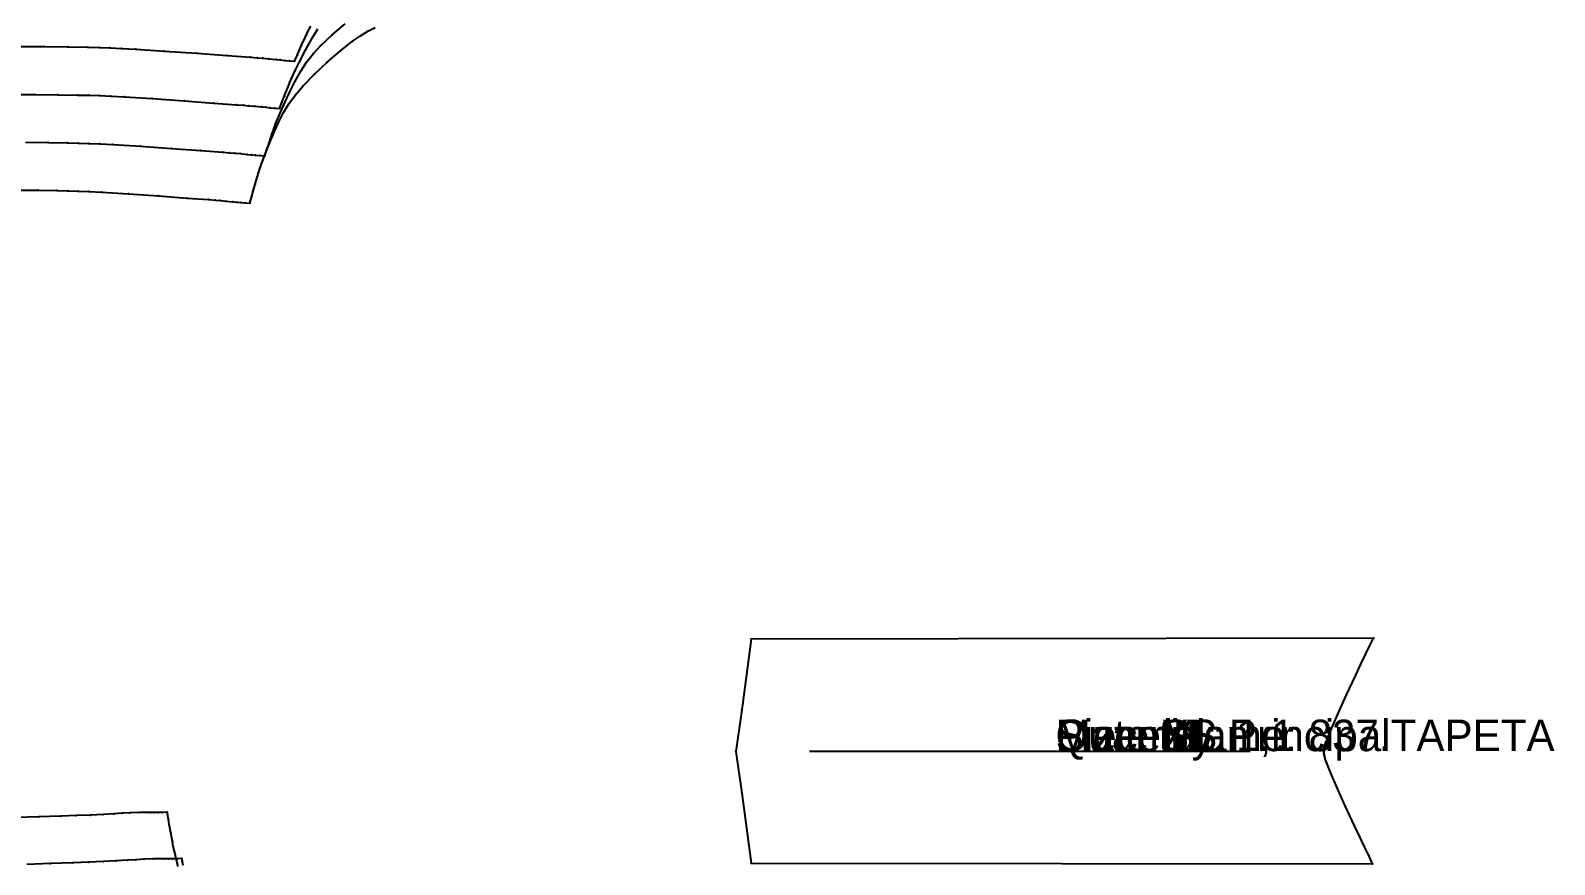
# Model space of a CAD drawing. Extents: x 50 to 2594, y 47 to 2136.
# Drawn here: x 1745.8 to 2229.3, y 1310.5 to 1575.3 of the extents above; entities that cross this region are included whole.
import ezdxf

# ---------------------------------------------------------------- set-up
doc = ezdxf.new("R2010")
doc.units = 0

# ---------------------------------------------------------------- blocks, each defined once
blk = doc.blocks.new('837.DELANTERO_L')
at = {"layer": '1'}
blk.add_lwpolyline([(1794.291, 1310.244), (1793.935, 1311.818), (1793.793, 1312.45), (1792.307, 1312.363), (1790.895, 1312.325), (1789.561, 1312.316), (1788.311, 1312.317), (1784.729, 1312.278), (1781.81, 1312.171), (1779.214, 1312.019), (1776.605, 1311.846), (1773.028, 1311.634), (1768.943, 1311.426), (1764.359, 1311.223), (1759.288, 1311.026), (1752.152, 1310.787), (1744.697, 1310.574)], dxfattribs=at)
at = {"layer": '2'}
blk.add_point((1793.793, 1312.45), dxfattribs=at)
at = {"layer": '3'}
for p in [(1752.152, 1310.787), (1759.288, 1311.026), (1764.359, 1311.223), (1768.943, 1311.426), (1773.028, 1311.634), (1776.605, 1311.846), (1779.214, 1312.019), (1781.81, 1312.171), (1784.729, 1312.278), (1788.311, 1312.317), (1789.561, 1312.316), (1790.895, 1312.325), (1792.307, 1312.363), (1793.935, 1311.818)]:
    blk.add_point(p, dxfattribs=at)
blk = doc.blocks.new('837.DELANTERO_XL')
at = {"layer": '1'}
blk.add_lwpolyline([(1792.671, 1309.84), (1792.373, 1311.076), (1792.041, 1312.406), (1791.722, 1313.659), (1791.464, 1314.663), (1791.277, 1315.415), (1791.102, 1316.255), (1790.823, 1317.785), (1790.318, 1320.604), (1789.94, 1322.713), (1789.557, 1324.843), (1789.261, 1326.491), (1789.142, 1327.152), (1787.69, 1327.07), (1786.31, 1327.036), (1785.006, 1327.031), (1783.785, 1327.035), (1780.285, 1327.006), (1777.432, 1326.909), (1774.895, 1326.767), (1772.345, 1326.605), (1768.849, 1326.406), (1764.856, 1326.213), (1760.377, 1326.025), (1755.421, 1325.846), (1748.447, 1325.63), (1741.162, 1325.441)], dxfattribs=at)
at = {"layer": '2'}
blk.add_point((1789.142, 1327.152), dxfattribs=at)
at = {"layer": '3'}
for p in [(1748.447, 1325.63), (1755.421, 1325.846), (1760.377, 1326.025), (1764.856, 1326.213), (1768.849, 1326.406), (1772.345, 1326.605), (1774.895, 1326.767), (1777.432, 1326.909), (1780.285, 1327.006), (1783.785, 1327.035), (1785.006, 1327.031), (1786.31, 1327.036), (1787.69, 1327.07), (1789.261, 1326.491), (1789.557, 1324.843), (1789.94, 1322.713), (1790.318, 1320.604), (1790.823, 1317.785), (1791.102, 1316.255), (1791.277, 1315.415), (1791.464, 1314.663), (1791.722, 1313.659), (1792.041, 1312.406), (1792.373, 1311.076)]:
    blk.add_point(p, dxfattribs=at)
blk = doc.blocks.new('837.ESPALDA_S')
at = {"layer": '1'}
blk.add_lwpolyline([(1741.899, 1570.166), (1750.105, 1570.138), (1757.614, 1570.041), (1763.983, 1569.919), (1767.669, 1569.834), (1771.089, 1569.727), (1774.766, 1569.565), (1779.224, 1569.316), (1788.239, 1568.732), (1798.528, 1568.012), (1808.252, 1567.301), (1815.569, 1566.747), (1817.793, 1566.57), (1819.565, 1566.419), (1821.397, 1566.249), (1823.8, 1566.016), (1825.052, 1565.894), (1826.447, 1565.758), (1827.947, 1565.612), (1829.515, 1565.459), (1830.355, 1567.33), (1831.136, 1569.062), (1831.817, 1570.571), (1832.358, 1571.772), (1832.787, 1572.729), (1833.072, 1573.359), (1833.318, 1573.87), (1833.627, 1574.471), (1834.776, 1576.61)], dxfattribs=at)
at = {"layer": '2'}
blk.add_point((1829.515, 1565.459), dxfattribs=at)
at = {"layer": '3'}
for p in [(1832.358, 1571.772), (1832.787, 1572.729), (1833.072, 1573.359), (1833.318, 1573.87), (1833.627, 1574.471), (1750.105, 1570.138), (1757.614, 1570.041), (1763.983, 1569.919), (1767.669, 1569.834), (1771.089, 1569.727), (1774.766, 1569.565), (1779.224, 1569.316), (1788.239, 1568.732), (1798.528, 1568.012), (1808.252, 1567.301), (1815.569, 1566.747), (1817.793, 1566.57), (1830.355, 1567.33), (1831.136, 1569.062), (1831.817, 1570.571), (1819.565, 1566.419), (1821.397, 1566.249), (1823.8, 1566.016), (1825.052, 1565.894), (1826.447, 1565.758), (1827.947, 1565.612)]:
    blk.add_point(p, dxfattribs=at)
blk = doc.blocks.new('837.ESPALDA_M')
at = {"layer": '1'}
blk.add_lwpolyline([(1739.142, 1554.982), (1747.166, 1554.959), (1754.507, 1554.869), (1760.735, 1554.755), (1764.339, 1554.674), (1767.683, 1554.571), (1771.279, 1554.415), (1775.638, 1554.175), (1784.452, 1553.609), (1794.513, 1552.911), (1804.021, 1552.223), (1811.177, 1551.686), (1813.351, 1551.515), (1815.084, 1551.368), (1816.875, 1551.202), (1819.225, 1550.977), (1820.449, 1550.858), (1821.813, 1550.726), (1823.28, 1550.584), (1824.813, 1550.436), (1825.585, 1552.426), (1826.302, 1554.269), (1826.928, 1555.874), (1827.425, 1557.152), (1827.819, 1558.17), (1828.082, 1558.84), (1828.31, 1559.385), (1828.598, 1560.026), (1829.676, 1562.312), (1831.265, 1565.545), (1833.155, 1569.207), (1835.136, 1572.776), (1837, 1575.76)], dxfattribs=at)
at = {"layer": '2'}
blk.add_point((1824.813, 1550.436), dxfattribs=at)
at = {"layer": '3'}
for p in [(1835.136, 1572.776), (1833.155, 1569.207), (1829.676, 1562.312), (1831.265, 1565.545), (1827.425, 1557.152), (1827.819, 1558.17), (1828.082, 1558.84), (1828.31, 1559.385), (1828.598, 1560.026), (1747.166, 1554.959), (1754.507, 1554.869), (1760.735, 1554.755), (1764.339, 1554.674), (1767.683, 1554.571), (1771.279, 1554.415), (1775.638, 1554.175), (1784.452, 1553.609), (1794.513, 1552.911), (1804.021, 1552.223), (1825.585, 1552.426), (1826.302, 1554.269), (1826.928, 1555.874), (1811.177, 1551.686), (1813.351, 1551.515), (1815.084, 1551.368), (1816.875, 1551.202), (1819.225, 1550.977), (1820.449, 1550.858), (1821.813, 1550.726), (1823.28, 1550.584)]:
    blk.add_point(p, dxfattribs=at)
blk = doc.blocks.new('837.ESPALDA_L')
at = {"layer": '1'}
blk.add_lwpolyline([(1744.239, 1539.781), (1751.415, 1539.698), (1757.502, 1539.59), (1761.024, 1539.513), (1764.293, 1539.415), (1767.807, 1539.265), (1772.068, 1539.033), (1780.683, 1538.486), (1790.517, 1537.811), (1799.811, 1537.144), (1806.805, 1536.624), (1808.93, 1536.458), (1810.624, 1536.316), (1812.375, 1536.155), (1814.672, 1535.936), (1815.868, 1535.821), (1817.202, 1535.693), (1818.635, 1535.555), (1820.134, 1535.411), (1820.836, 1537.521), (1821.489, 1539.474), (1822.059, 1541.176), (1822.512, 1542.53), (1822.87, 1543.609), (1823.109, 1544.319), (1823.319, 1544.898), (1823.586, 1545.579), (1824.592, 1548.011), (1826.081, 1551.455), (1827.862, 1555.359), (1829.743, 1559.173), (1831.531, 1562.371), (1833.391, 1565.177), (1835.478, 1567.798), (1837.951, 1570.441), (1841.561, 1573.846), (1845.605, 1577.31)], dxfattribs=at)
at = {"layer": '2'}
blk.add_point((1820.134, 1535.411), dxfattribs=at)
at = {"layer": '3'}
for p in [(1841.561, 1573.846), (1835.478, 1567.798), (1837.951, 1570.441), (1831.531, 1562.371), (1833.391, 1565.177), (1829.743, 1559.173), (1827.862, 1555.359), (1824.592, 1548.011), (1826.081, 1551.455), (1822.512, 1542.53), (1822.87, 1543.609), (1823.109, 1544.319), (1823.319, 1544.898), (1823.586, 1545.579), (1751.415, 1539.698), (1757.502, 1539.59), (1761.024, 1539.513), (1764.293, 1539.415), (1767.807, 1539.265), (1772.068, 1539.033), (1780.683, 1538.486), (1790.517, 1537.811), (1820.836, 1537.521), (1821.489, 1539.474), (1822.059, 1541.176), (1799.811, 1537.144), (1806.805, 1536.624), (1808.93, 1536.458), (1810.624, 1536.316), (1812.375, 1536.155), (1814.672, 1535.936), (1815.868, 1535.821), (1817.202, 1535.693), (1818.635, 1535.555)]:
    blk.add_point(p, dxfattribs=at)
blk = doc.blocks.new('837.ESPALDA_XL')
at = {"layer": '1'}
blk.add_lwpolyline([(1741.269, 1524.605), (1748.276, 1524.529), (1754.219, 1524.428), (1757.659, 1524.356), (1760.851, 1524.262), (1764.283, 1524.118), (1768.444, 1523.895), (1776.857, 1523.368), (1786.461, 1522.715), (1795.536, 1522.071), (1802.366, 1521.568), (1804.442, 1521.408), (1806.096, 1521.27), (1807.805, 1521.115), (1810.048, 1520.903), (1811.217, 1520.791), (1812.519, 1520.667), (1813.919, 1520.534), (1815.382, 1520.394), (1816.015, 1522.624), (1816.605, 1524.688), (1817.12, 1526.486), (1817.528, 1527.917), (1817.851, 1529.057), (1818.067, 1529.809), (1818.258, 1530.42), (1818.505, 1531.142), (1819.44, 1533.721), (1820.83, 1537.377), (1822.504, 1541.525), (1824.285, 1545.583), (1825.999, 1548.997), (1827.805, 1552.005), (1829.857, 1554.831), (1832.309, 1557.698), (1835.91, 1561.411), (1839.96, 1565.206), (1844.105, 1568.778), (1847.991, 1571.824), (1850.495, 1573.57), (1852.834, 1574.993), (1855.164, 1576.204)], dxfattribs=at)
at = {"layer": '2'}
blk.add_point((1815.382, 1520.394), dxfattribs=at)
at = {"layer": '3'}
for p in [(1847.991, 1571.824), (1850.495, 1573.57), (1852.834, 1574.993), (1844.105, 1568.778), (1839.96, 1565.206), (1832.309, 1557.698), (1835.91, 1561.411), (1827.805, 1552.005), (1829.857, 1554.831), (1825.999, 1548.997), (1824.285, 1545.583), (1822.504, 1541.525), (1819.44, 1533.721), (1820.83, 1537.377), (1817.528, 1527.917), (1817.851, 1529.057), (1818.067, 1529.809), (1818.258, 1530.42), (1818.505, 1531.142), (1748.276, 1524.529), (1754.219, 1524.428), (1757.659, 1524.356), (1760.851, 1524.262), (1764.283, 1524.118), (1768.444, 1523.895), (1776.857, 1523.368), (1816.605, 1524.688), (1817.12, 1526.486), (1786.461, 1522.715), (1795.536, 1522.071), (1802.366, 1521.568), (1804.442, 1521.408), (1806.096, 1521.27), (1807.805, 1521.115), (1810.048, 1520.903), (1811.217, 1520.791), (1812.519, 1520.667), (1813.919, 1520.534), (1816.015, 1522.624)]:
    blk.add_point(p, dxfattribs=at)
blk = doc.blocks.new('837.TAPETA_XS')
at = {"layer": '1'}
blk.add_lwpolyline([(1969.597, 1346.382), (1971.465, 1333.142), (1974.436, 1310.96), (2171.581, 1310.775), (2170.335, 1313.351), (2168.908, 1316.32), (2167.377, 1319.534), (2165.817, 1322.847), (2162.909, 1329.149), (2160.355, 1334.843), (2158.333, 1339.502), (2157.024, 1342.705), (2156.757, 1343.432), (2156.563, 1344.035), (2156.404, 1344.626), (2156.241, 1345.316), (2156.195, 1345.519), (2156.147, 1345.733), (2156.097, 1345.953), (2156.047, 1346.177), (2156.076, 1346.521), (2156.128, 1346.867), (2156.191, 1347.204), (2156.258, 1347.518), (2156.41, 1348.192), (2156.56, 1348.759), (2156.747, 1349.335), (2157.01, 1350.035), (2158.385, 1353.335), (2160.527, 1358.201), (2163.217, 1364.134), (2166.235, 1370.636), (2167.76, 1373.865), (2169.244, 1376.979), (2170.62, 1379.846), (2171.821, 1382.334), (1974.424, 1382.015), (1971.47, 1359.659), (1969.597, 1346.382)], dxfattribs=at)
at = {"layer": '2'}
for p in [(1974.424, 1382.015), (2171.821, 1382.334), (1971.47, 1359.659), (1969.597, 1346.382), (2156.047, 1346.177), (1971.465, 1333.142), (1974.436, 1310.96), (2171.581, 1310.775)]:
    blk.add_point(p, dxfattribs=at)
at = {"layer": '3'}
for p in [(2170.62, 1379.846), (2167.76, 1373.865), (2169.244, 1376.979), (2166.235, 1370.636), (2163.217, 1364.134), (2160.527, 1358.201), (2156.747, 1349.335), (2157.01, 1350.035), (2158.385, 1353.335), (2156.076, 1346.521), (2156.097, 1345.953), (2156.128, 1346.867), (2156.147, 1345.733), (2156.191, 1347.204), (2156.195, 1345.519), (2156.241, 1345.316), (2156.258, 1347.518), (2156.404, 1344.626), (2156.41, 1348.192), (2156.56, 1348.759), (2156.563, 1344.035), (2156.757, 1343.432), (2157.024, 1342.705), (2158.333, 1339.502), (2160.355, 1334.843), (2162.909, 1329.149), (2165.817, 1322.847), (2167.377, 1319.534), (2168.908, 1316.32), (2170.335, 1313.351)]:
    blk.add_point(p, dxfattribs=at)
at = {"layer": '4'}
for p in [(1971.47, 1359.659, 5), (1969.597, 1346.382, 5), (2156.047, 1346.177, 5), (1971.465, 1333.142, 5)]:
    blk.add_point(p, dxfattribs=at)
at = {"layer": '7'}
blk.add_line((1992.921, 1346.5), (2132.767, 1346.5), dxfattribs=at)
at = {"layer": '1'}
for s in ['Size: XS', 'Quantity: 1,1', 'Piece Name: 837.TAPETA', 'Material: Principal']:
    blk.add_text(s, height=10, dxfattribs=at).set_placement((2071, 1346.5))
blk = doc.blocks.new('837.TAPETA_S')
at = {"layer": '1'}
blk.add_lwpolyline([(1969.597, 1346.382), (1971.465, 1333.142), (1974.436, 1310.96), (2171.581, 1310.775), (2170.335, 1313.351), (2168.908, 1316.32), (2167.377, 1319.534), (2165.817, 1322.847), (2162.909, 1329.149), (2160.355, 1334.843), (2158.333, 1339.502), (2157.024, 1342.705), (2156.757, 1343.432), (2156.563, 1344.035), (2156.404, 1344.626), (2156.241, 1345.316), (2156.195, 1345.519), (2156.147, 1345.733), (2156.097, 1345.953), (2156.047, 1346.177), (2156.076, 1346.521), (2156.128, 1346.867), (2156.191, 1347.204), (2156.258, 1347.518), (2156.41, 1348.192), (2156.56, 1348.759), (2156.747, 1349.335), (2157.01, 1350.035), (2158.385, 1353.335), (2160.527, 1358.201), (2163.217, 1364.134), (2166.235, 1370.636), (2167.76, 1373.865), (2169.244, 1376.979), (2170.62, 1379.846), (2171.821, 1382.334), (1974.424, 1382.015), (1971.47, 1359.659), (1969.597, 1346.382)], dxfattribs=at)
at = {"layer": '2'}
for p in [(1974.424, 1382.015), (2171.821, 1382.334), (1971.47, 1359.659), (1969.597, 1346.382), (2156.047, 1346.177), (1971.465, 1333.142), (1974.436, 1310.96), (2171.581, 1310.775)]:
    blk.add_point(p, dxfattribs=at)
at = {"layer": '3'}
for p in [(2170.62, 1379.846), (2167.76, 1373.865), (2169.244, 1376.979), (2166.235, 1370.636), (2163.217, 1364.134), (2160.527, 1358.201), (2156.747, 1349.335), (2157.01, 1350.035), (2158.385, 1353.335), (2156.076, 1346.521), (2156.097, 1345.953), (2156.128, 1346.867), (2156.147, 1345.733), (2156.191, 1347.204), (2156.195, 1345.519), (2156.241, 1345.316), (2156.258, 1347.518), (2156.404, 1344.626), (2156.41, 1348.192), (2156.56, 1348.759), (2156.563, 1344.035), (2156.757, 1343.432), (2157.024, 1342.705), (2158.333, 1339.502), (2160.355, 1334.843), (2162.909, 1329.149), (2165.817, 1322.847), (2167.377, 1319.534), (2168.908, 1316.32), (2170.335, 1313.351)]:
    blk.add_point(p, dxfattribs=at)
at = {"layer": '4'}
for p in [(1971.47, 1359.659, 5), (1969.597, 1346.382, 5), (2156.047, 1346.177, 5), (1971.465, 1333.142, 5)]:
    blk.add_point(p, dxfattribs=at)
at = {"layer": '7'}
blk.add_line((1992.921, 1346.5), (2132.767, 1346.5), dxfattribs=at)
at = {"layer": '1'}
for s in ['Size: S', 'Quantity: 1,1', 'Piece Name: 837.TAPETA', 'Material: Principal']:
    blk.add_text(s, height=10, dxfattribs=at).set_placement((2071, 1346.5))
blk = doc.blocks.new('837.TAPETA_M')
at = {"layer": '1'}
blk.add_lwpolyline([(1969.597, 1346.382), (1971.465, 1333.142), (1974.436, 1310.96), (2171.581, 1310.775), (2170.335, 1313.351), (2168.908, 1316.32), (2167.377, 1319.534), (2165.817, 1322.847), (2162.909, 1329.149), (2160.355, 1334.843), (2158.333, 1339.502), (2157.024, 1342.705), (2156.757, 1343.432), (2156.563, 1344.035), (2156.404, 1344.626), (2156.241, 1345.316), (2156.195, 1345.519), (2156.147, 1345.733), (2156.097, 1345.953), (2156.047, 1346.177), (2156.076, 1346.521), (2156.128, 1346.867), (2156.191, 1347.204), (2156.258, 1347.518), (2156.41, 1348.192), (2156.56, 1348.759), (2156.747, 1349.335), (2157.01, 1350.035), (2158.385, 1353.335), (2160.527, 1358.201), (2163.217, 1364.134), (2166.235, 1370.636), (2167.76, 1373.865), (2169.244, 1376.979), (2170.62, 1379.846), (2171.821, 1382.334), (1974.424, 1382.015), (1971.47, 1359.659), (1969.597, 1346.382)], dxfattribs=at)
at = {"layer": '2'}
for p in [(1974.424, 1382.015), (2171.821, 1382.334), (1971.47, 1359.659), (1969.597, 1346.382), (2156.047, 1346.177), (1971.465, 1333.142), (1974.436, 1310.96), (2171.581, 1310.775)]:
    blk.add_point(p, dxfattribs=at)
at = {"layer": '3'}
for p in [(2170.62, 1379.846), (2167.76, 1373.865), (2169.244, 1376.979), (2166.235, 1370.636), (2163.217, 1364.134), (2160.527, 1358.201), (2156.747, 1349.335), (2157.01, 1350.035), (2158.385, 1353.335), (2156.076, 1346.521), (2156.097, 1345.953), (2156.128, 1346.867), (2156.147, 1345.733), (2156.191, 1347.204), (2156.195, 1345.519), (2156.241, 1345.316), (2156.258, 1347.518), (2156.404, 1344.626), (2156.41, 1348.192), (2156.56, 1348.759), (2156.563, 1344.035), (2156.757, 1343.432), (2157.024, 1342.705), (2158.333, 1339.502), (2160.355, 1334.843), (2162.909, 1329.149), (2165.817, 1322.847), (2167.377, 1319.534), (2168.908, 1316.32), (2170.335, 1313.351)]:
    blk.add_point(p, dxfattribs=at)
at = {"layer": '4'}
for p in [(1971.47, 1359.659, 5), (1969.597, 1346.382, 5), (2156.047, 1346.177, 5), (1971.465, 1333.142, 5)]:
    blk.add_point(p, dxfattribs=at)
at = {"layer": '7'}
blk.add_line((1992.921, 1346.5), (2132.767, 1346.5), dxfattribs=at)
at = {"layer": '1'}
for s in ['Size: M', 'Quantity: 1,1', 'Piece Name: 837.TAPETA', 'Material: Principal']:
    blk.add_text(s, height=10, dxfattribs=at).set_placement((2071, 1346.5))
blk = doc.blocks.new('837.TAPETA_L')
at = {"layer": '1'}
blk.add_lwpolyline([(1969.597, 1346.382), (1971.465, 1333.142), (1974.436, 1310.96), (2171.581, 1310.775), (2170.335, 1313.351), (2168.908, 1316.32), (2167.377, 1319.534), (2165.817, 1322.847), (2162.909, 1329.149), (2160.355, 1334.843), (2158.333, 1339.502), (2157.024, 1342.705), (2156.757, 1343.432), (2156.563, 1344.035), (2156.404, 1344.626), (2156.241, 1345.316), (2156.195, 1345.519), (2156.147, 1345.733), (2156.097, 1345.953), (2156.047, 1346.177), (2156.076, 1346.521), (2156.128, 1346.867), (2156.191, 1347.204), (2156.258, 1347.518), (2156.41, 1348.192), (2156.56, 1348.759), (2156.747, 1349.335), (2157.01, 1350.035), (2158.385, 1353.335), (2160.527, 1358.201), (2163.217, 1364.134), (2166.235, 1370.636), (2167.76, 1373.865), (2169.244, 1376.979), (2170.62, 1379.846), (2171.821, 1382.334), (1974.424, 1382.015), (1971.47, 1359.659), (1969.597, 1346.382)], dxfattribs=at)
at = {"layer": '2'}
for p in [(1974.424, 1382.015), (2171.821, 1382.334), (1971.47, 1359.659), (1969.597, 1346.382), (2156.047, 1346.177), (1971.465, 1333.142), (1974.436, 1310.96), (2171.581, 1310.775)]:
    blk.add_point(p, dxfattribs=at)
at = {"layer": '3'}
for p in [(2170.62, 1379.846), (2167.76, 1373.865), (2169.244, 1376.979), (2166.235, 1370.636), (2163.217, 1364.134), (2160.527, 1358.201), (2156.747, 1349.335), (2157.01, 1350.035), (2158.385, 1353.335), (2156.076, 1346.521), (2156.097, 1345.953), (2156.128, 1346.867), (2156.147, 1345.733), (2156.191, 1347.204), (2156.195, 1345.519), (2156.241, 1345.316), (2156.258, 1347.518), (2156.404, 1344.626), (2156.41, 1348.192), (2156.56, 1348.759), (2156.563, 1344.035), (2156.757, 1343.432), (2157.024, 1342.705), (2158.333, 1339.502), (2160.355, 1334.843), (2162.909, 1329.149), (2165.817, 1322.847), (2167.377, 1319.534), (2168.908, 1316.32), (2170.335, 1313.351)]:
    blk.add_point(p, dxfattribs=at)
at = {"layer": '4'}
for p in [(1971.47, 1359.659, 5), (1969.597, 1346.382, 5), (2156.047, 1346.177, 5), (1971.465, 1333.142, 5)]:
    blk.add_point(p, dxfattribs=at)
at = {"layer": '7'}
blk.add_line((1992.921, 1346.5), (2132.767, 1346.5), dxfattribs=at)
at = {"layer": '1'}
for s in ['Size: L', 'Quantity: 1,1', 'Piece Name: 837.TAPETA', 'Material: Principal']:
    blk.add_text(s, height=10, dxfattribs=at).set_placement((2071, 1346.5))
blk = doc.blocks.new('837.TAPETA_XL')
at = {"layer": '1'}
blk.add_lwpolyline([(1969.597, 1346.382), (1971.465, 1333.142), (1974.436, 1310.96), (2171.581, 1310.775), (2170.335, 1313.351), (2168.908, 1316.32), (2167.377, 1319.534), (2165.817, 1322.847), (2162.909, 1329.149), (2160.355, 1334.843), (2158.333, 1339.502), (2157.024, 1342.705), (2156.757, 1343.432), (2156.563, 1344.035), (2156.404, 1344.626), (2156.241, 1345.316), (2156.195, 1345.519), (2156.147, 1345.733), (2156.097, 1345.953), (2156.047, 1346.177), (2156.076, 1346.521), (2156.128, 1346.867), (2156.191, 1347.204), (2156.258, 1347.518), (2156.41, 1348.192), (2156.56, 1348.759), (2156.747, 1349.335), (2157.01, 1350.035), (2158.385, 1353.335), (2160.527, 1358.201), (2163.217, 1364.134), (2166.235, 1370.636), (2167.76, 1373.865), (2169.244, 1376.979), (2170.62, 1379.846), (2171.821, 1382.334), (1974.424, 1382.015), (1971.47, 1359.659), (1969.597, 1346.382)], dxfattribs=at)
at = {"layer": '2'}
for p in [(1974.424, 1382.015), (2171.821, 1382.334), (1971.47, 1359.659), (1969.597, 1346.382), (2156.047, 1346.177), (1971.465, 1333.142), (1974.436, 1310.96), (2171.581, 1310.775)]:
    blk.add_point(p, dxfattribs=at)
at = {"layer": '3'}
for p in [(2170.62, 1379.846), (2167.76, 1373.865), (2169.244, 1376.979), (2166.235, 1370.636), (2163.217, 1364.134), (2160.527, 1358.201), (2156.747, 1349.335), (2157.01, 1350.035), (2158.385, 1353.335), (2156.076, 1346.521), (2156.097, 1345.953), (2156.128, 1346.867), (2156.147, 1345.733), (2156.191, 1347.204), (2156.195, 1345.519), (2156.241, 1345.316), (2156.258, 1347.518), (2156.404, 1344.626), (2156.41, 1348.192), (2156.56, 1348.759), (2156.563, 1344.035), (2156.757, 1343.432), (2157.024, 1342.705), (2158.333, 1339.502), (2160.355, 1334.843), (2162.909, 1329.149), (2165.817, 1322.847), (2167.377, 1319.534), (2168.908, 1316.32), (2170.335, 1313.351)]:
    blk.add_point(p, dxfattribs=at)
at = {"layer": '4'}
for p in [(1971.47, 1359.659, 5), (1969.597, 1346.382, 5), (2156.047, 1346.177, 5), (1971.465, 1333.142, 5)]:
    blk.add_point(p, dxfattribs=at)
at = {"layer": '7'}
blk.add_line((1992.921, 1346.5), (2132.767, 1346.5), dxfattribs=at)
at = {"layer": '1'}
for s in ['Size: XL', 'Quantity: 1,1', 'Piece Name: 837.TAPETA', 'Material: Principal']:
    blk.add_text(s, height=10, dxfattribs=at).set_placement((2071, 1346.5))

msp = doc.modelspace()

# ---------------------------------------------------------------- block references
at = {"layer": '1'}
for name in ['837.ESPALDA_XL', '837.ESPALDA_L', '837.ESPALDA_M', '837.ESPALDA_S', '837.DELANTERO_XL', '837.DELANTERO_L', '837.TAPETA_XS', '837.TAPETA_S', '837.TAPETA_M', '837.TAPETA_L', '837.TAPETA_XL']:
    msp.add_blockref(name, (0, 0), dxfattribs=at)

doc.saveas('drawing.dxf')
